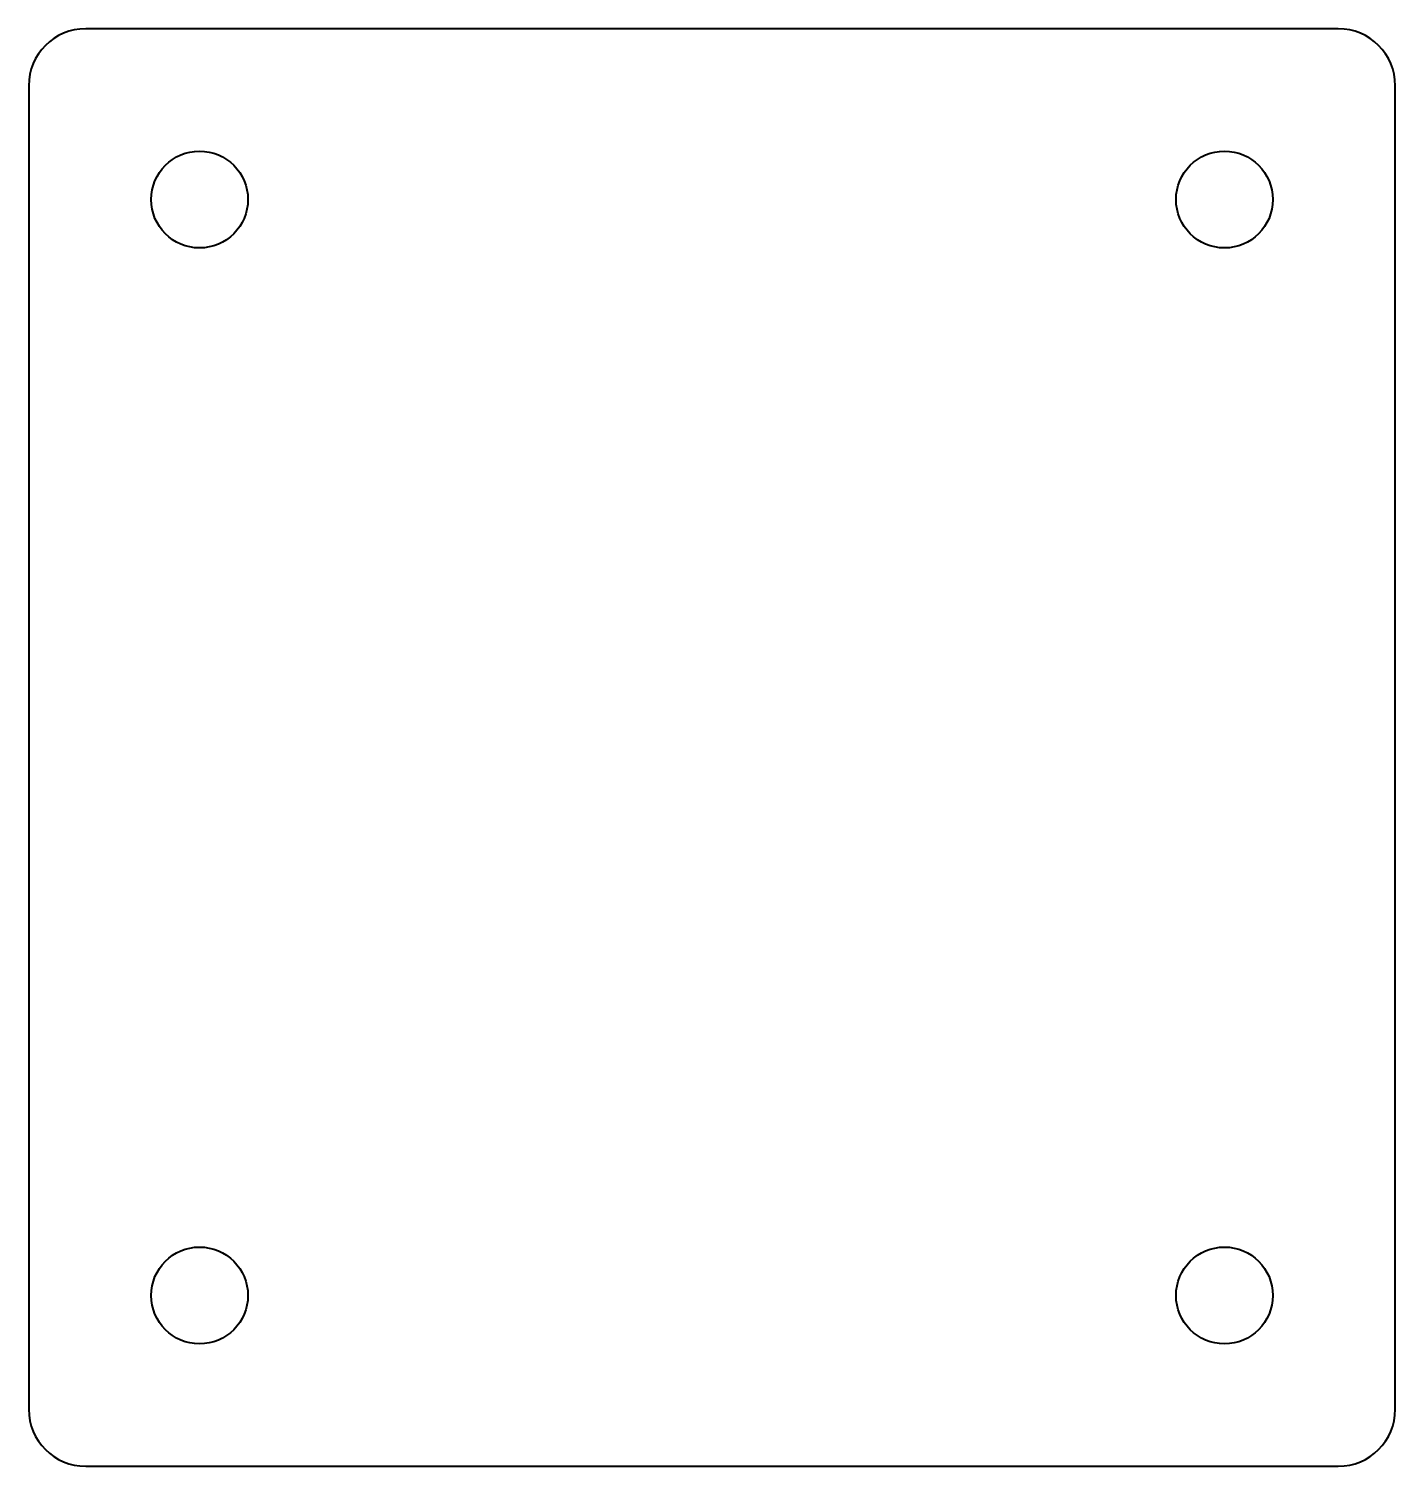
# Model space of a CAD drawing. Header units: millimetres. Extents: x -24 to 24, y 18.5 to 69.
import ezdxf

# ---------------------------------------------------------------- set-up
doc = ezdxf.new("R2010")
doc.units = ezdxf.units.MM
doc.layers.add('Visible', color=7, linetype='Continuous', lineweight=40)

msp = doc.modelspace()

# ---------------------------------------------------------------- linework, layer by layer
at = {"layer": 'Visible'}
for p, q in [((22, 69), (-22, 69)), ((-24, 67), (-24, 20.5)), ((24, 20.5), (24, 67)), ((-22, 18.5), (22, 18.5))]:
    msp.add_line(p, q, dxfattribs=at)
for centre in [(-18, 63), (18, 63), (-18, 24.5), (18, 24.5)]:
    msp.add_circle(centre, 1.7, dxfattribs=at)
for centre, start, end in [((-22, 67), 90, 180), ((22, 67), 0, 90), ((-22, 20.5), 180, 270), ((22, 20.5), 270, 0)]:
    msp.add_arc(centre, 2, start, end, dxfattribs=at)

doc.saveas('drawing.dxf')
